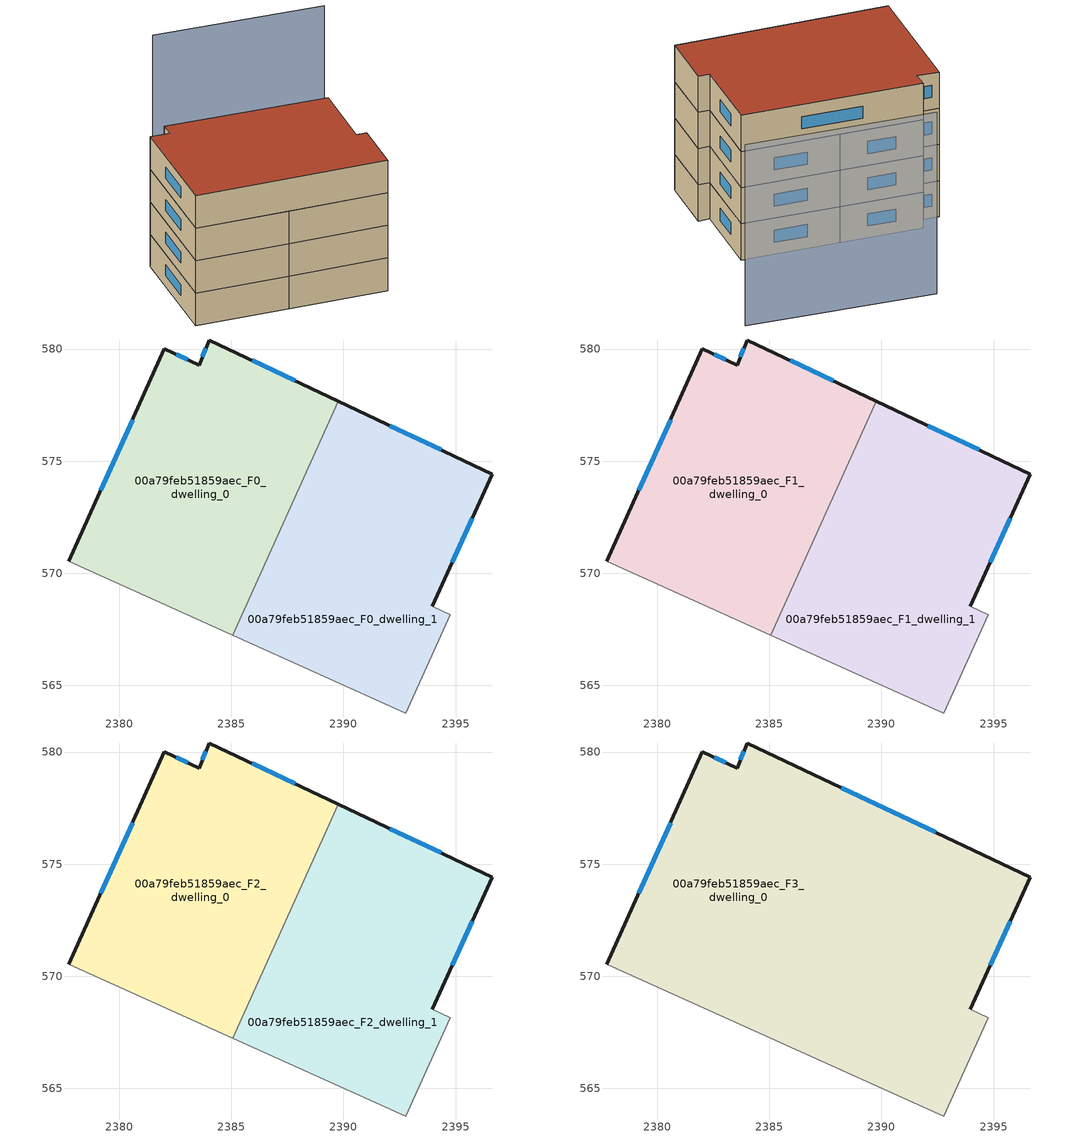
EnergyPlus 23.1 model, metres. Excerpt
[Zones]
00a79feb51859aec_F0_dwelling_0
 floor ground (EU_floor_Construction): 2389.77,577.67 2385.07,567.24 2377.75,570.54 2382.02,580 2383.57,579.28 2384.01,580.4 z0
 wall outside (EU_wall_Construction): 2389.77,577.67 2384.01,580.4 2383.57,579.28 2382.02,580 2377.75,570.54 z0:3
 wall adiabatic (EU_wall_Construction): 2377.75,570.54 2385.07,567.24 z0:3
 wall to 00a79feb51859aec_F0_dwelling_1 (EU_wall_Construction): 2385.07,567.24 2389.77,577.67 z0:3
 window (EU_Window_Construction): 2383.86,580.03 2383.71,579.66 / 2387.85,578.58 2385.93,579.49 / 2380.59,576.85 2379.17,573.69 / 2383.05,579.52 2382.53,579.76 z1:2
00a79feb51859aec_F0_dwelling_1
 floor ground (EU_floor_Construction): 2396.64,574.42 2393.95,568.52 2394.77,568.16 2392.77,563.77 2385.07,567.24 2389.77,577.67 z0
 wall outside (EU_wall_Construction): 2393.95,568.52 2396.64,574.42 2389.77,577.67 z0:3
 wall adiabatic (EU_wall_Construction): 2385.07,567.24 2392.77,563.77 2394.77,568.16 2393.95,568.52 z0:3
 window (EU_Window_Construction): 2394.35,575.51 2392.06,576.59 / 2394.84,570.49 2395.74,572.46 z1:2
00a79feb51859aec_F1_dwelling_0
 floor to 00a79feb51859aec_F0_dwelling_0 (EU_floor_Construction): 2389.77,577.67 2385.07,567.24 2377.75,570.54 2382.02,580 2383.57,579.28 2384.01,580.4 z3
 wall outside (EU_wall_Construction): 2389.77,577.67 2384.01,580.4 2383.57,579.28 2382.02,580 2377.75,570.54 z3:6
 wall adiabatic (EU_wall_Construction): 2377.75,570.54 2385.07,567.24 z3:6
 wall to 00a79feb51859aec_F1_dwelling_1 (EU_wall_Construction): 2385.07,567.24 2389.77,577.67 z3:6
 window (EU_Window_Construction): 2383.86,580.03 2383.71,579.66 / 2387.85,578.58 2385.93,579.49 / 2380.59,576.85 2379.17,573.69 / 2383.05,579.52 2382.53,579.76 z4:5
00a79feb51859aec_F1_dwelling_1
 floor to 00a79feb51859aec_F0_dwelling_1 (EU_floor_Construction): 2396.64,574.42 2393.95,568.52 2394.77,568.16 2392.77,563.77 2385.07,567.24 2389.77,577.67 z3
 wall outside (EU_wall_Construction): 2393.95,568.52 2396.64,574.42 2389.77,577.67 z3:6
 wall adiabatic (EU_wall_Construction): 2385.07,567.24 2392.77,563.77 2394.77,568.16 2393.95,568.52 z3:6
 window (EU_Window_Construction): 2394.35,575.51 2392.06,576.59 / 2394.84,570.49 2395.74,572.46 z4:5
00a79feb51859aec_F2_dwelling_0
 floor to 00a79feb51859aec_F1_dwelling_0 (EU_floor_Construction): 2389.77,577.67 2385.07,567.24 2377.75,570.54 2382.02,580 2383.57,579.28 2384.01,580.4 z6
 wall outside (EU_wall_Construction): 2389.77,577.67 2384.01,580.4 2383.57,579.28 2382.02,580 2377.75,570.54 z6:9
 wall adiabatic (EU_wall_Construction): 2377.75,570.54 2385.07,567.24 z6:9
 wall to 00a79feb51859aec_F2_dwelling_1 (EU_wall_Construction): 2385.07,567.24 2389.77,577.67 z6:9
 window (EU_Window_Construction): 2383.86,580.03 2383.71,579.66 / 2387.85,578.58 2385.93,579.49 / 2380.59,576.85 2379.17,573.69 / 2383.05,579.52 2382.53,579.76 z7:8
00a79feb51859aec_F2_dwelling_1
 floor to 00a79feb51859aec_F1_dwelling_1 (EU_floor_Construction): 2396.64,574.42 2393.95,568.52 2394.77,568.16 2392.77,563.77 2385.07,567.24 2389.77,577.67 z6
 wall outside (EU_wall_Construction): 2393.95,568.52 2396.64,574.42 2389.77,577.67 z6:9
 wall adiabatic (EU_wall_Construction): 2385.07,567.24 2392.77,563.77 2394.77,568.16 2393.95,568.52 z6:9
 window (EU_Window_Construction): 2394.35,575.51 2392.06,576.59 / 2394.84,570.49 2395.74,572.46 z7:8
00a79feb51859aec_F3_dwelling_0
 floor to 00a79feb51859aec_F2_dwelling_0 (EU_floor_Construction): 2389.77,577.67 2385.07,567.24 2377.75,570.54 2382.02,580 2383.57,579.28 2384.01,580.4 z9
 floor to 00a79feb51859aec_F2_dwelling_1 (EU_floor_Construction): 2396.64,574.42 2393.95,568.52 2394.77,568.16 2392.77,563.77 2385.07,567.24 2389.77,577.67 z9
 wall outside (EU_wall_Construction): 2393.95,568.52 2396.64,574.42 2384.01,580.4 2383.57,579.28 2382.02,580 2377.75,570.54 z9:12
 wall adiabatic (EU_wall_Construction): 2377.75,570.54 2392.77,563.77 2394.77,568.16 2393.95,568.52 z9:12
 window (EU_Window_Construction): 2383.86,580.03 2383.71,579.66 / 2392.43,576.42 2388.22,578.41 / 2394.84,570.49 2395.74,572.46 / 2380.59,576.85 2379.17,573.69 / 2383.05,579.52 2382.53,579.76 z10:11
 roof outside (EU_roof_Construction): 2392.77,563.77 2394.77,568.16 2393.95,568.52 2396.64,574.42 2384.01,580.4 2383.57,579.28 2382.02,580 2377.75,570.54 z12
shading: 2403.27,581.5 2390.12,587.87 z0:15
[Building]
EU S2 Campaign: North Axis=0; Terrain=City; Solar Distribution=FullExterior
[Site:Location]
Bologna: Latitude=44.5; Longitude=11.25; Time Zone=1; Elevation=37
[SizingPeriod:WeatherFileDays]
AnnualSizingPeriod: Begin Month=1; Begin Day of Month=1; End Month=12; End Day of Month=31; Day of Week for Start Day=Monday; Use Weather File Daylight Saving Period=No; Use Weather File Rain and Snow Indicators=No
[MATERIAL]
EU_InternalMass_Material: Roughness=MediumRough; Thickness=0.1; Conductivity=1; Density=1800; Specific Heat=900; Thermal Absorptance=0.9; Solar Absorptance=0.7; Visible Absorptance=0.7
[MATERIAL:NOMASS] Roughness=MediumRough; Thermal Absorptance=0.9; Solar Absorptance=0.7; Visible Absorptance=0.7
Name | Thermal Resistance
EU_wall_NoMass | 0.937881
EU_roof_NoMass | 0.548572
EU_floor_NoMass | 0.71348
[WINDOWMATERIAL:SIMPLEGLAZINGSYSTEM]
EU_Window_SimpleGlazing: UFactor=4.25633; Solar Heat Gain Coefficient=0.85; Visible Transmittance=0.85
[CONSTRUCTION]
EU_wall_Construction: EU_wall_NoMass
EU_roof_Construction: EU_roof_NoMass
EU_floor_Construction: EU_floor_NoMass
EU_Window_Construction: EU_Window_SimpleGlazing
EU_InternalMass_Construction: EU_InternalMass_Material
[ZONE] Type=1; Multiplier=1; Ceiling Height=autocalculate; Floor Area=autocalculate; Part of Total Floor Area=Yes
Name | Volume
00a79feb51859aec_F0_dwelling_0; 00a79feb51859aec_F1_dwelling_0; 00a79feb51859aec_F2_dwelling_0 | 271.288
00a79feb51859aec_F3_dwelling_0 | 542.547
00a79feb51859aec_F0_dwelling_1 | 271.273
00a79feb51859aec_F1_dwelling_1; 00a79feb51859aec_F2_dwelling_1 | 271.274
[INTERNALMASS] Construction=EU_InternalMass_Construction
Name | Zone or ZoneList | Surface Area
00a79feb51859aec_F0_dwelling_0_EU_InternalMass | 00a79feb51859aec_F0_dwelling_0 | 90.4292
00a79feb51859aec_F0_dwelling_1_EU_InternalMass | 00a79feb51859aec_F0_dwelling_1 | 90.4251
00a79feb51859aec_F1_dwelling_0_EU_InternalMass | 00a79feb51859aec_F1_dwelling_0 | 90.4292
00a79feb51859aec_F1_dwelling_1_EU_InternalMass | 00a79feb51859aec_F1_dwelling_1 | 90.4251
00a79feb51859aec_F2_dwelling_0_EU_InternalMass | 00a79feb51859aec_F2_dwelling_0 | 90.4292
00a79feb51859aec_F2_dwelling_1_EU_InternalMass | 00a79feb51859aec_F2_dwelling_1 | 90.4251
00a79feb51859aec_F3_dwelling_0_EU_InternalMass | 00a79feb51859aec_F3_dwelling_0 | 180.849
[OTHEREQUIPMENT] Fuel Type=Electricity; Design Level Calculation Method=Watts/Area; Power per Zone Floor Area=1; Fraction Latent=0; Fraction Radiant=0; Fraction Lost=0; Carbon Dioxide Generation Rate=0; EndUse Subcategory=EU_Step8_InternalGains
Name | Zone or ZoneList or Space or SpaceList | Schedule
EU_Step8_InternalGain_00a79feb51859aec_F0_dwelling_0_f000 | 00a79feb51859aec_F0_dwelling_0 | EU_Step8_GainSchedule_00a79feb51859aec_F0_dwelling_0_f000
EU_Step8_InternalGain_00a79feb51859aec_F0_dwelling_1_f000 | 00a79feb51859aec_F0_dwelling_1 | EU_Step8_GainSchedule_00a79feb51859aec_F0_dwelling_1_f000
EU_Step8_InternalGain_00a79feb51859aec_F1_dwelling_0_f000 | 00a79feb51859aec_F1_dwelling_0 | EU_Step8_GainSchedule_00a79feb51859aec_F1_dwelling_0_f000
EU_Step8_InternalGain_00a79feb51859aec_F1_dwelling_1_f000 | 00a79feb51859aec_F1_dwelling_1 | EU_Step8_GainSchedule_00a79feb51859aec_F1_dwelling_1_f000
EU_Step8_InternalGain_00a79feb51859aec_F2_dwelling_0_f000 | 00a79feb51859aec_F2_dwelling_0 | EU_Step8_GainSchedule_00a79feb51859aec_F2_dwelling_0_f000
EU_Step8_InternalGain_00a79feb51859aec_F2_dwelling_1_f000 | 00a79feb51859aec_F2_dwelling_1 | EU_Step8_GainSchedule_00a79feb51859aec_F2_dwelling_1_f000
EU_Step8_InternalGain_00a79feb51859aec_F3_dwelling_0_f000 | 00a79feb51859aec_F3_dwelling_0 | EU_Step8_GainSchedule_00a79feb51859aec_F3_dwelling_0_f000
[ZONEVENTILATION:DESIGNFLOWRATE] Schedule=EU_AlwaysOn; Design Flow Rate Calculation Method=AirChanges/Hour; Air Changes per Hour=0.687892; Ventilation Type=Natural; Fan Pressure Rise=0; Fan Total Efficiency=1; Constant Term Coefficient=1; Temperature Term Coefficient=0; Velocity Term Coefficient=0; Velocity Squared Term Coefficient=0; Minimum Indoor Temperature=-100; Maximum Indoor Temperature=100; Delta Temperature=-100; Minimum Outdoor Temperature=-100; Maximum Outdoor Temperature=100; Maximum Wind Speed=40
Name | Zone or ZoneList or Space or SpaceList
EU_ConstantAir_00a79feb51859aec_F0_dwelling_0 | 00a79feb51859aec_F0_dwelling_0
EU_ConstantAir_00a79feb51859aec_F0_dwelling_1 | 00a79feb51859aec_F0_dwelling_1
EU_ConstantAir_00a79feb51859aec_F1_dwelling_0 | 00a79feb51859aec_F1_dwelling_0
EU_ConstantAir_00a79feb51859aec_F1_dwelling_1 | 00a79feb51859aec_F1_dwelling_1
EU_ConstantAir_00a79feb51859aec_F2_dwelling_0 | 00a79feb51859aec_F2_dwelling_0
EU_ConstantAir_00a79feb51859aec_F2_dwelling_1 | 00a79feb51859aec_F2_dwelling_1
EU_ConstantAir_00a79feb51859aec_F3_dwelling_0 | 00a79feb51859aec_F3_dwelling_0
[HVACTEMPLATE:THERMOSTAT] Constant Heating Setpoint=20; Constant Cooling Setpoint=50
EU_HeatOnly_00a79feb51859aec_F0_dwelling_0; EU_HeatOnly_00a79feb51859aec_F0_dwelling_1; EU_HeatOnly_00a79feb51859aec_F1_dwelling_0; EU_HeatOnly_00a79feb51859aec_F1_dwelling_1; EU_HeatOnly_00a79feb51859aec_F2_dwelling_0; EU_HeatOnly_00a79feb51859aec_F2_dwelling_1; EU_HeatOnly_00a79feb51859aec_F3_dwelling_0
[HVACTEMPLATE:ZONE:IDEALLOADSAIRSYSTEM] System Availability Schedule=EU_AlwaysOn; Maximum Heating Supply Air Temperature=50; Minimum Cooling Supply Air Temperature=13; Maximum Heating Supply Air Humidity Ratio=0.0156; Minimum Cooling Supply Air Humidity Ratio=0.0077; Heating Limit=NoLimit; Cooling Limit=NoLimit; Heating Availability Schedule=EU_AlwaysOn; Cooling Availability Schedule=EU_CoolingOff; Dehumidification Control Type=ConstantSensibleHeatRatio; Cooling Sensible Heat Ratio=0.7; Dehumidification Setpoint=60; Humidification Control Type=None; Humidification Setpoint=30; Outdoor Air Method=None; Outdoor Air Flow Rate per Person=0.00944; Outdoor Air Flow Rate per Zone Floor Area=0; Outdoor Air Flow Rate per Zone=0; Demand Controlled Ventilation Type=None; Outdoor Air Economizer Type=NoEconomizer; Heat Recovery Type=None; Sensible Heat Recovery Effectiveness=0.7; Latent Heat Recovery Effectiveness=0.65
Name | Template Thermostat
00a79feb51859aec_F0_dwelling_0 | EU_HeatOnly_00a79feb51859aec_F0_dwelling_0
00a79feb51859aec_F0_dwelling_1 | EU_HeatOnly_00a79feb51859aec_F0_dwelling_1
00a79feb51859aec_F1_dwelling_0 | EU_HeatOnly_00a79feb51859aec_F1_dwelling_0
00a79feb51859aec_F1_dwelling_1 | EU_HeatOnly_00a79feb51859aec_F1_dwelling_1
00a79feb51859aec_F2_dwelling_0 | EU_HeatOnly_00a79feb51859aec_F2_dwelling_0
00a79feb51859aec_F2_dwelling_1 | EU_HeatOnly_00a79feb51859aec_F2_dwelling_1
00a79feb51859aec_F3_dwelling_0 | EU_HeatOnly_00a79feb51859aec_F3_dwelling_0
[SIZING:ZONE] Zone Cooling Design Supply Air Temperature Input Method=SupplyAirTemperature; Zone Cooling Design Supply Air Temperature=13; Zone Heating Design Supply Air Temperature Input Method=SupplyAirTemperature; Zone Heating Design Supply Air Temperature=50; Zone Cooling Design Supply Air Humidity Ratio=0.008; Zone Heating Design Supply Air Humidity Ratio=0.008; Cooling Design Air Flow Method=DesignDay; Cooling Design Air Flow Rate=0; Cooling Minimum Air Flow per Zone Floor Area=0.000762; Cooling Minimum Air Flow=0; Cooling Minimum Air Flow Fraction=0.2; Heating Design Air Flow Method=DesignDay; Heating Design Air Flow Rate=0; Heating Maximum Air Flow per Zone Floor Area=0.002032; Heating Maximum Air Flow=0.141576; Heating Maximum Air Flow Fraction=0.3; Account for Dedicated Outdoor Air System=No; Dedicated Outdoor Air System Control Strategy=NeutralSupplyAir; Dedicated Outdoor Air Low Setpoint Temperature for Design=autosize; Dedicated Outdoor Air High Setpoint Temperature for Design=autosize; Zone Load Sizing Method=Sensible Load Only No Latent Load; Zone Latent Cooling Design Supply Air Humidity Ratio Input Method=HumidityRatioDifference; Zone Cooling Design Supply Air Humidity Ratio Difference=0.005; Zone Latent Heating Design Supply Air Humidity Ratio Input Method=HumidityRatioDifference; Zone Humidification Design Supply Air Humidity Ratio Difference=0.005
00a79feb51859aec_F0_dwelling_0; 00a79feb51859aec_F0_dwelling_1; 00a79feb51859aec_F1_dwelling_0; 00a79feb51859aec_F1_dwelling_1; 00a79feb51859aec_F2_dwelling_0; 00a79feb51859aec_F2_dwelling_1; 00a79feb51859aec_F3_dwelling_0
[SCHEDULE:CONSTANT]
Name | Hourly Value
EU_AlwaysOn | 1
EU_CoolingOff | 0
[SCHEDULE:FILE] Column Number=1; Rows to Skip at Top=0; Number of Hours of Data=8760; Column Separator=Comma; Interpolate to Timestep=No; Minutes per Item=60; Adjust Schedule for Daylight Savings=Yes
Name | File
EU_Step8_GainSchedule_00a79feb51859aec_F0_dwelling_0_f000 | ../../schedules/00a79feb51859aec/00a79feb51859aec_F0_dwelling_0_f000_gain.csv
EU_Step8_GainSchedule_00a79feb51859aec_F0_dwelling_1_f000 | ../../schedules/00a79feb51859aec/00a79feb51859aec_F0_dwelling_1_f000_gain.csv
EU_Step8_GainSchedule_00a79feb51859aec_F1_dwelling_0_f000 | ../../schedules/00a79feb51859aec/00a79feb51859aec_F1_dwelling_0_f000_gain.csv
EU_Step8_GainSchedule_00a79feb51859aec_F1_dwelling_1_f000 | ../../schedules/00a79feb51859aec/00a79feb51859aec_F1_dwelling_1_f000_gain.csv
EU_Step8_GainSchedule_00a79feb51859aec_F2_dwelling_0_f000 | ../../schedules/00a79feb51859aec/00a79feb51859aec_F2_dwelling_0_f000_gain.csv
EU_Step8_GainSchedule_00a79feb51859aec_F2_dwelling_1_f000 | ../../schedules/00a79feb51859aec/00a79feb51859aec_F2_dwelling_1_f000_gain.csv
EU_Step8_GainSchedule_00a79feb51859aec_F3_dwelling_0_f000 | ../../schedules/00a79feb51859aec/00a79feb51859aec_F3_dwelling_0_f000_gain.csv
